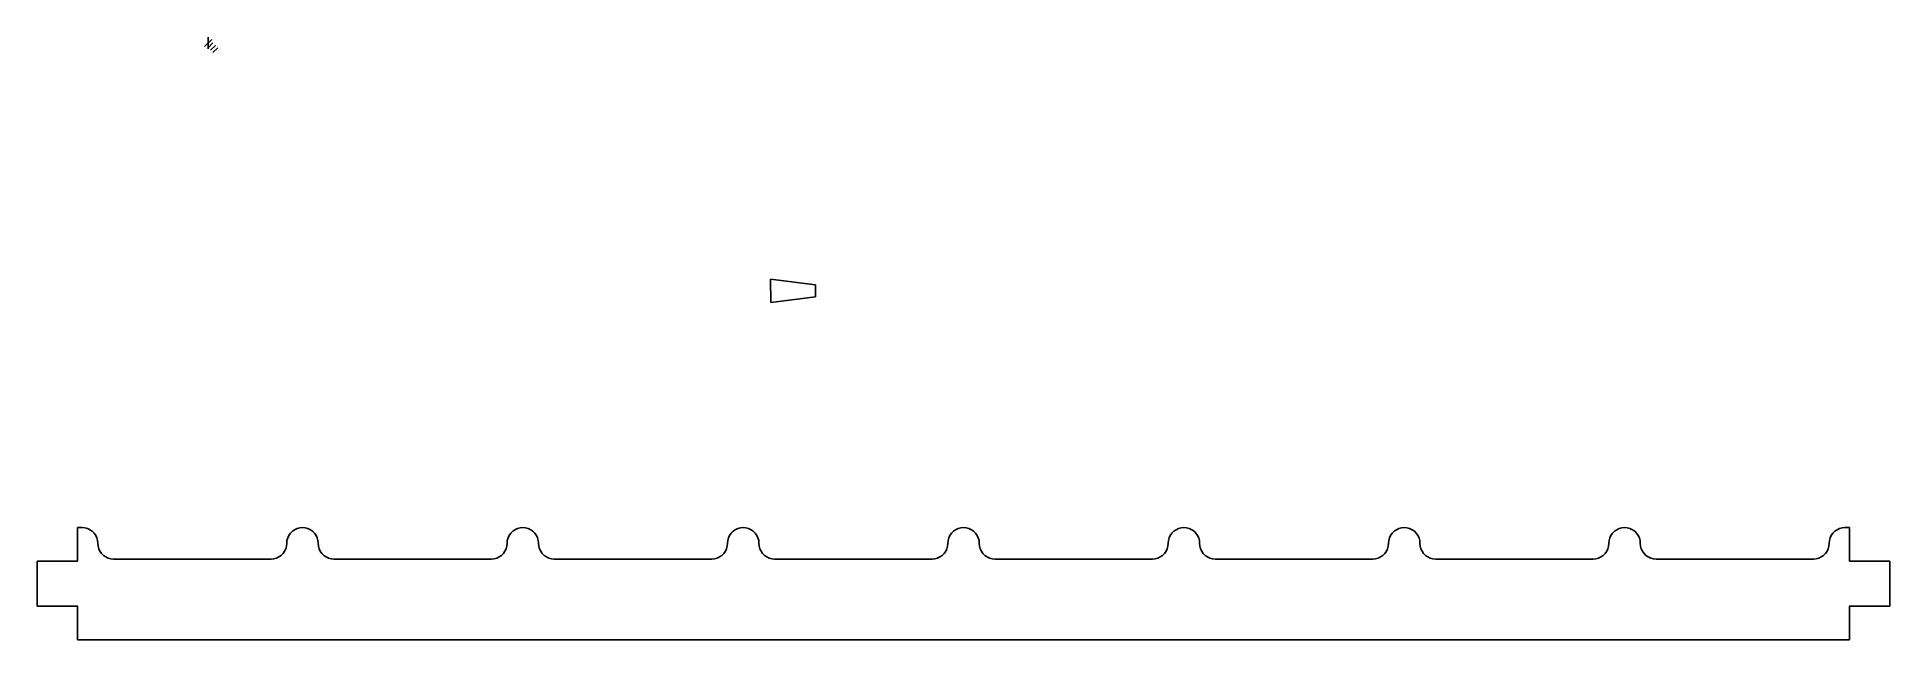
# Model space of a CAD drawing. Extents: x -38 to 374, y 164 to 298.
import ezdxf

# ---------------------------------------------------------------- set-up
doc = ezdxf.new("R2010")
doc.units = 0

msp = doc.modelspace()

# ---------------------------------------------------------------- linework, layer by layer
at = {"layer": 'Layer 1'}
for p, q in [((0.793749, 297.794), (-0.793749, 296.206)), ((0, 298.323), (0, 295.677)), ((1.05833, 297), (0, 295.94167)), ((1.5875, 296.471), (0.52917, 295.41267)), ((2.11666, 295.942), (1.05833, 294.88367))]:
    msp.add_line(p, q, dxfattribs=at)
at = {"layer": 'Sketch5'}
for p, q in [((125.043, 244.447), (135.01861, 243.19462)), ((125.090577, 239.278), (125.043, 244.447)), ((135.01861, 243.19462), (135.040147, 240.51707)), ((135.040147, 240.51707), (125.090577, 239.278)), ((-29.0385, 189.202), (-29.041146, 181.72703)), ((-28.0416, 189.202), (-29.0385, 189.202)), ((-27.4343, 189.149), (-28.041518, 189.202155)), ((-26.8446, 188.991), (-27.434356, 189.14893)), ((-26.2916, 188.734), (-26.844578, 188.99181)), ((-25.7916, 188.384), (-26.291662, 188.733937)), ((-25.3603, 187.952), (-25.79157, 188.383403)), ((-25.0102, 187.452), (-25.360243, 187.951771)), ((-24.7531, 186.899), (-25.010275, 187.451926)), ((-24.5946, 186.31), (-24.753085, 186.899279)), ((-24.5417, 185.702), (-24.594617, 186.309774)), ((-24.4885, 185.095), (-24.541681, 185.702774)), ((17.4582, 185.702), (17.405019, 185.094226)), ((17.5114, 186.31), (17.458219, 185.702226)), ((17.6696, 186.899), (17.511379, 186.309721)), ((17.9271, 187.452), (17.669661, 186.899074)), ((18.2771, 187.952), (17.927057, 187.452229)), ((18.7084, 188.384), (18.27713, 187.952597)), ((19.2082, 188.734), (18.708403, 188.384063)), ((19.7614, 188.991), (19.208157, 188.73319)), ((20.3509, 189.149), (19.761409, 188.99107)), ((20.9584, 189.202), (20.350917, 189.148845)), ((21.5656, 189.149), (20.958382, 189.202155)), ((22.1551, 188.991), (21.565609, 189.14893)), ((22.7084, 188.734), (22.155157, 188.99181)), ((23.2082, 188.384), (22.708403, 188.733937)), ((23.6394, 187.952), (23.20813, 188.383403)), ((23.9895, 187.452), (23.639457, 187.951771)), ((24.2469, 186.899), (23.989461, 187.451926)), ((24.4051, 186.31), (24.246879, 186.899279)), ((24.4583, 185.702), (24.4051, 186.31)), ((24.5115, 185.095), (24.458319, 185.702774)), ((66.4582, 185.702), (66.405019, 185.094226)), ((66.5114, 186.31), (66.458219, 185.702226)), ((66.6696, 186.899), (66.511379, 186.309721)), ((66.9268, 187.452), (66.669625, 186.899074)), ((67.2768, 187.952), (66.926757, 187.452229)), ((67.7081, 188.384), (67.27683, 187.952597)), ((68.2082, 188.734), (67.708138, 188.384063)), ((68.7612, 188.991), (68.208222, 188.73319)), ((69.3509, 189.149), (68.761144, 188.99107)), ((69.9581, 189.202), (69.350882, 189.148845)), ((70.5653, 189.149), (69.958082, 189.202155)), ((71.1551, 188.991), (70.565344, 189.14893)), ((71.7081, 188.734), (71.155122, 188.99181)), ((72.2081, 188.384), (71.708038, 188.733937)), ((72.6394, 187.952), (72.20813, 188.383403)), ((72.9895, 187.452), (72.639457, 187.951771)), ((73.2466, 186.899), (72.989425, 187.451926)), ((73.4051, 186.31), (73.246615, 186.899279)), ((73.458, 185.702), (73.405083, 186.309774)), ((73.5112, 185.095), (73.458019, 185.702774)), ((115.458, 185.702), (115.404819, 185.094226)), ((115.511, 186.31), (115.457819, 185.702226)), ((115.669, 186.899), (115.510779, 186.309721)), ((115.927, 187.452), (115.669561, 186.899074)), ((116.277, 187.952), (115.926957, 187.452229)), ((116.708, 188.384), (116.27673, 187.952597)), ((117.208, 188.734), (116.708203, 188.384063)), ((117.761, 188.991), (117.207757, 188.73319)), ((118.351, 189.149), (117.761509, 188.99107)), ((118.958, 189.202), (118.350517, 189.148845)), ((119.565, 189.149), (118.957782, 189.202155)), ((120.155, 188.991), (119.565509, 189.14893)), ((120.708, 188.734), (120.154757, 188.99181)), ((121.208, 188.384), (120.708203, 188.733937)), ((121.639, 187.952), (121.20773, 188.383403)), ((121.989, 187.452), (121.638957, 187.951771)), ((122.247, 186.899), (121.989561, 187.451926)), ((122.405, 186.31), (122.246779, 186.899279)), ((122.458, 185.702), (122.404819, 186.309774)), ((122.511, 185.095), (122.457819, 185.702774)), ((164.458, 185.702), (164.404819, 185.094226)), ((164.511, 186.31), (164.458083, 185.702226)), ((164.669, 186.899), (164.510515, 186.309721)), ((164.926, 187.452), (164.668825, 186.899074)), ((165.275, 187.951), (164.926015, 187.452896)), ((165.708, 188.384), (165.27673, 187.952597)), ((166.208, 188.734), (165.707938, 188.384063)), ((166.761, 188.991), (166.208022, 188.73319)), ((167.351, 189.149), (166.761244, 188.99107)), ((167.958, 189.202), (167.350782, 189.148845)), ((168.565, 189.149), (167.957782, 189.202155)), ((169.155, 188.991), (168.565244, 189.14893)), ((169.708, 188.734), (169.155022, 188.99181)), ((170.208, 188.384), (169.707938, 188.733937)), ((170.639, 187.952), (170.20773, 188.383403)), ((170.989, 187.452), (170.638957, 187.951771)), ((171.246, 186.899), (170.988825, 187.451926)), ((171.405, 186.31), (171.246515, 186.899279)), ((171.458, 185.702), (171.405083, 186.309774)), ((171.511, 185.095), (171.457819, 185.702774)), ((213.458, 185.702), (213.404819, 185.094226)), ((213.511, 186.31), (213.457819, 185.702226)), ((213.669, 186.899), (213.510779, 186.309721)), ((213.926, 187.452), (213.668561, 186.899074)), ((214.277, 187.952), (213.926957, 187.452229)), ((214.708, 188.384), (214.27673, 187.952597)), ((215.208, 188.734), (214.708203, 188.384063)), ((215.761, 188.991), (215.207757, 188.73319)), ((216.35, 189.149), (215.760509, 188.99107)), ((216.958, 189.202), (216.350782, 189.148845)), ((217.565, 189.149), (216.957517, 189.202155)), ((218.155, 188.991), (217.565509, 189.14893)), ((218.708, 188.734), (218.154757, 188.99181)), ((219.208, 188.384), (218.708203, 188.733937)), ((219.639, 187.952), (219.20773, 188.383403)), ((219.989, 187.452), (219.638957, 187.951771)), ((220.246, 186.899), (219.988561, 187.451926)), ((220.405, 186.31), (220.246779, 186.899279)), ((220.458, 185.702), (220.404819, 186.309774)), ((220.511, 185.095), (220.457819, 185.702774)), ((262.458, 185.702), (262.404819, 185.094226)), ((262.511, 186.31), (262.458083, 185.702226)), ((262.668, 186.899), (262.510044, 186.309721)), ((262.926, 187.452), (262.668032, 186.899074)), ((263.276, 187.952), (262.925957, 187.452229)), ((263.708, 188.384), (263.27673, 187.952597)), ((264.208, 188.734), (263.708203, 188.384063)), ((264.761, 188.991), (264.208022, 188.73319)), ((265.35, 189.149), (264.760774, 188.99107)), ((265.958, 189.202), (265.350253, 189.148845)), ((266.565, 189.149), (265.957253, 189.202155)), ((267.154, 188.991), (266.564774, 189.14893)), ((267.707, 188.734), (267.154022, 188.99181)), ((268.207, 188.384), (267.707203, 188.733937)), ((268.639, 187.952), (268.20773, 188.383403)), ((268.989, 187.452), (268.638957, 187.951771)), ((269.247, 186.899), (268.989032, 187.451926)), ((269.404, 186.31), (269.246309, 186.899279)), ((269.457, 185.702), (269.403819, 186.309774)), ((269.511, 185.095), (269.457819, 185.702774)), ((311.457, 185.702), (311.403819, 185.094226)), ((311.51, 186.31), (311.456819, 185.702226)), ((311.668, 186.899), (311.510044, 186.309721)), ((311.926, 187.452), (311.668032, 186.899074)), ((312.276, 187.952), (311.926221, 187.452229)), ((312.707, 188.384), (312.27573, 187.952597)), ((313.207, 188.734), (312.707203, 188.384063)), ((313.76, 188.991), (313.207022, 188.73319)), ((314.349, 189.149), (313.759774, 188.99107)), ((314.957, 189.202), (314.349253, 189.148845)), ((315.565, 189.149), (314.956988, 189.202155)), ((316.154, 188.991), (315.564774, 189.14893)), ((316.707, 188.734), (316.154022, 188.99181)), ((317.207, 188.384), (316.707203, 188.733937)), ((317.639, 187.952), (317.20773, 188.383403)), ((317.988, 187.452), (317.638221, 187.951771)), ((318.246, 186.899), (317.988032, 187.451926)), ((318.404, 186.31), (318.246044, 186.899279)), ((318.457, 185.702), (318.403819, 186.309774)), ((318.511, 185.095), (318.457819, 185.702774)), ((360.457, 185.702), (360.403819, 185.094226)), ((360.51, 186.31), (360.456819, 185.702226)), ((360.668, 186.899), (360.510309, 186.309721)), ((360.926, 187.452), (360.668032, 186.899074)), ((361.276, 187.952), (360.926221, 187.452229)), ((361.707, 188.384), (361.275465, 187.952597)), ((362.207, 188.734), (361.707203, 188.384063)), ((362.76, 188.991), (362.207022, 188.73319)), ((363.349, 189.149), (362.759774, 188.99107)), ((363.961, 189.202), (363.349813, 189.148845)), ((364.957, 189.202), (363.961, 189.202)), ((364.957, 189.177), (364.957, 189.202)), ((364.957, 181.702), (364.957, 189.177)), ((-29.0414, 181.702), (-38.0586, 181.702)), ((-38.0415, 181.721), (-38.0415, 171.689)), ((-32.0312, 181.702), (-32.0418, 181.702)), ((-29.0414, 181.727), (-29.0414, 181.703)), ((-24.33, 184.505), (-24.488485, 185.094279)), ((-24.0728, 183.952), (-24.329975, 184.504952)), ((-23.7228, 183.453), (-24.072843, 183.952744)), ((-23.2915, 183.021), (-23.72277, 183.452403)), ((-22.7914, 182.671), (-23.291462, 183.020885)), ((-22.2385, 182.413), (-22.791478, 182.670916)), ((-21.649, 182.256), (-22.238491, 182.413824)), ((-21.0415, 182.202), (-21.648983, 182.255208)), ((-20.9248, 182.202), (-21.0415, 182.202)), ((13.9583, 182.202), (-20.9248, 182.202)), ((14.5656, 182.256), (13.958382, 182.202792)), ((15.1553, 182.413), (14.565544, 182.255176)), ((15.7083, 182.671), (15.155322, 182.413084)), ((16.2084, 183.021), (15.708338, 182.671115)), ((16.6396, 183.453), (16.20833, 183.021597)), ((16.9897, 183.952), (16.639657, 183.452229)), ((17.2468, 184.505), (16.989625, 183.952074)), ((17.4051, 185.095), (17.246879, 184.505721)), ((24.6697, 184.505), (24.511479, 185.094279)), ((24.9272, 183.952), (24.6697, 184.505)), ((25.2769, 183.453), (24.927121, 183.952744)), ((25.7082, 183.021), (25.27693, 183.452403)), ((26.2083, 182.671), (25.708238, 183.020885)), ((26.7615, 182.413), (26.208257, 182.670916)), ((27.351, 182.256), (26.761509, 182.413824)), ((27.9582, 182.202), (27.350982, 182.255208)), ((28.0749, 182.202), (27.9582, 182.202)), ((62.9581, 182.202), (28.0749, 182.202)), ((63.5655, 182.256), (62.958017, 182.202792)), ((64.155, 182.413), (63.565509, 182.255176)), ((64.7083, 182.671), (64.155057, 182.413084)), ((65.2081, 183.021), (64.708303, 182.671115)), ((65.6393, 183.453), (65.20803, 183.021597)), ((65.9894, 183.952), (65.639357, 183.452229)), ((66.2468, 184.505), (65.989361, 183.952074)), ((66.405, 185.095), (66.246779, 184.505721)), ((73.6697, 184.505), (73.511215, 185.094279)), ((73.9269, 183.952), (73.669725, 184.504952)), ((74.2769, 183.453), (73.926857, 183.952744)), ((74.7082, 183.021), (74.27693, 183.452403)), ((75.2082, 182.671), (74.708138, 183.020885)), ((75.7612, 182.413), (75.208222, 182.670916)), ((76.3507, 182.256), (75.761209, 182.413824)), ((76.9582, 182.202), (76.350717, 182.255208)), ((77.0749, 182.202), (76.9582, 182.202)), ((111.958, 182.202), (77.0749, 182.202)), ((112.565, 182.256), (111.957782, 182.202792)), ((113.155, 182.413), (112.565509, 182.255176)), ((113.708, 182.671), (113.154757, 182.413084)), ((114.208, 183.021), (113.707938, 182.671115)), ((114.639, 183.453), (114.20773, 183.021597)), ((114.989, 183.952), (114.638957, 183.452229)), ((115.247, 184.505), (114.989825, 183.952074)), ((115.405, 185.095), (115.246779, 184.505721)), ((122.669, 184.505), (122.510779, 185.094279)), ((122.927, 183.952), (122.669825, 184.504952)), ((123.277, 183.453), (122.926957, 183.952744)), ((123.708, 183.021), (123.27673, 183.452403)), ((124.208, 182.671), (123.707938, 183.020885)), ((124.761, 182.413), (124.207757, 182.670916)), ((125.351, 182.256), (124.761509, 182.413824)), ((125.958, 182.202), (125.350782, 182.255208)), ((126.075, 182.202), (125.958, 182.202)), ((160.958, 182.202), (126.075, 182.202)), ((161.565, 182.256), (160.957517, 182.202792)), ((162.155, 182.413), (161.565509, 182.255176)), ((162.708, 182.671), (162.154757, 182.413084)), ((163.208, 183.021), (162.708203, 182.671115)), ((163.639, 183.453), (163.20773, 183.021597)), ((163.989, 183.952), (163.638957, 183.452229)), ((164.246, 184.505), (163.988825, 183.952074)), ((164.405, 185.095), (164.246515, 184.505721)), ((171.669, 184.505), (171.510515, 185.094279)), ((171.927, 183.952), (171.669, 184.505)), ((172.277, 183.453), (171.926957, 183.952744)), ((172.708, 183.021), (172.27673, 183.452403)), ((173.208, 182.671), (172.708203, 183.020885)), ((173.761, 182.413), (173.207757, 182.670916)), ((174.35, 182.256), (173.760509, 182.413824)), ((174.958, 182.202), (174.350517, 182.255208)), ((175.075, 182.202), (174.958, 182.202)), ((209.958, 182.202), (175.075, 182.202)), ((210.565, 182.256), (209.957782, 182.202792)), ((211.154, 182.413), (210.564509, 182.255176)), ((211.708, 182.671), (211.154757, 182.413084)), ((212.208, 183.021), (211.707938, 182.671115)), ((212.639, 183.453), (212.20773, 183.021597)), ((212.989, 183.952), (212.638957, 183.452229)), ((213.246, 184.505), (212.988825, 183.952074)), ((213.404, 185.095), (213.245779, 184.505721)), ((220.669, 184.505), (220.510779, 185.094279)), ((220.926, 183.952), (220.668825, 184.504952)), ((221.276, 183.453), (220.925957, 183.952744)), ((221.708, 183.021), (221.27673, 183.452403)), ((222.208, 182.671), (221.707938, 183.020885)), ((222.761, 182.413), (222.207757, 182.670916)), ((223.35, 182.256), (222.760509, 182.413824)), ((223.958, 182.202), (223.350782, 182.255208)), ((224.074, 182.202), (223.958, 182.202)), ((258.957, 182.202), (224.074, 182.202)), ((259.565, 182.256), (258.957517, 182.202792)), ((260.154, 182.413), (259.564509, 182.255176)), ((260.707, 182.671), (260.154022, 182.413084)), ((261.207, 183.021), (260.707203, 182.671115)), ((261.639, 183.453), (261.207465, 183.021597)), ((261.988, 183.952), (261.638221, 183.452229)), ((262.246, 184.505), (261.988032, 183.952074)), ((262.404, 185.095), (262.246044, 184.505721)), ((269.669, 184.505), (269.511044, 185.094279)), ((269.927, 183.952), (269.669032, 184.504952)), ((270.276, 183.453), (269.926221, 183.952744)), ((270.708, 183.021), (270.27673, 183.452403)), ((271.207, 182.671), (270.707203, 183.020885)), ((271.76, 182.413), (271.207022, 182.670916)), ((272.35, 182.256), (271.760774, 182.413824)), ((272.958, 182.202), (272.349988, 182.255208)), ((273.074, 182.202), (272.958, 182.202)), ((307.957, 182.202), (273.074, 182.202)), ((308.565, 182.256), (307.957253, 182.202792)), ((309.154, 182.413), (308.564774, 182.255176)), ((309.707, 182.671), (309.154022, 182.413084)), ((310.207, 183.021), (309.707203, 182.671115)), ((310.638, 183.453), (310.20673, 183.021597)), ((310.988, 183.952), (310.637957, 183.452229)), ((311.246, 184.505), (310.988296, 183.952074)), ((311.404, 185.095), (311.246044, 184.505721)), ((318.668, 184.505), (318.510309, 185.094279)), ((318.926, 183.952), (318.668032, 184.504952)), ((319.276, 183.453), (318.925957, 183.952744)), ((319.708, 183.021), (319.27673, 183.452403)), ((320.207, 182.671), (319.707203, 183.020885)), ((320.76, 182.413), (320.207022, 182.670916)), ((321.35, 182.256), (320.760774, 182.413824)), ((321.957, 182.202), (321.349253, 182.255208)), ((322.074, 182.202), (321.957, 182.202)), ((356.957, 182.202), (322.074, 182.202)), ((357.565, 182.256), (356.957253, 182.202792)), ((358.154, 182.413), (357.564509, 182.255176)), ((358.707, 182.671), (358.154286, 182.413084)), ((359.207, 183.021), (358.707203, 182.671115)), ((359.638, 183.453), (359.206465, 183.021597)), ((359.988, 183.952), (359.638221, 183.452229)), ((360.246, 184.505), (359.988032, 183.952074)), ((360.404, 185.095), (360.246044, 184.505721)), ((364.942, 181.726), (364.942, 181.701)), ((364.942, 181.701), (373.959, 181.701)), ((364.967, 181.702), (364.957, 181.702)), ((367.931, 181.701), (367.942, 181.701)), ((373.942, 181.719), (373.942, 171.687)), ((-38.0645, 171.712), (-29.0165, 171.712)), ((-32.0415, 171.736), (-32.0415, 171.702)), ((-29.052, 171.702), (-29.0414, 171.702)), ((-29.0414, 171.702), (-29.0414, 164.228)), ((373.965, 171.71), (364.917, 171.71)), ((364.952, 171.701), (364.942, 171.701)), ((364.957, 171.677), (364.957, 171.702)), ((364.957, 164.203), (364.957, 171.677)), ((367.942, 171.734), (367.942, 171.701)), ((-29.0414, 164.228), (-29.0414, 164.203)), ((-29.0414, 164.203), (363.644, 164.203)), ((363.644, 164.203), (364.957, 164.203))]:
    msp.add_line(p, q, dxfattribs=at)

doc.saveas('drawing.dxf')
